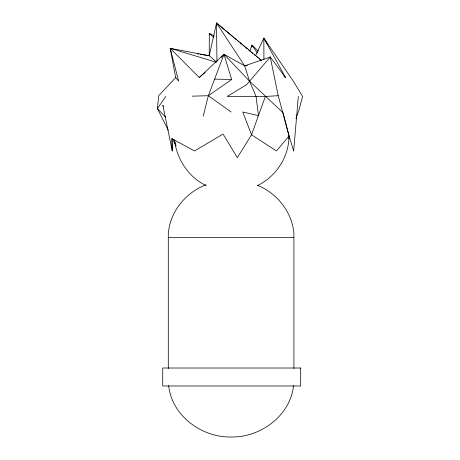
<?xml version="1.0" encoding="UTF-8"?>
<svg xmlns="http://www.w3.org/2000/svg" width="460" height="460" viewBox="0 0 460 460"><rect width="100%" height="100%" fill="white"/><g stroke="black" fill="none" stroke-linecap="round" stroke-linejoin="round"><path stroke-width="0.69" d="M216.441 61.985L209.248 55.764L209.317 33.471L214.452 35.949M163.478 106.478L162.852 105.231L172.247 150.949L172.373 138.811M251.815 47.236L251.959 45.114L258.215 51.031M261.723 60.593L216.516 23L209.248 55.764L170.177 48.3L199.249 77.544L223.991 54.274L244.674 65.866L270.25 57.034L278.219 95.709L289.064 135.987L293.675 150.949L298.322 96.433M293.555 385.503C290.444 415.754 260.521 437.575 231.104 437C201.687 437.575 171.758 415.754 168.647 385.503M203.211 116.23L208.351 95.709L223.991 54.274L249.527 81.184L283.061 112.78L289.064 135.987L276.425 150.949L251.522 134.786L242.759 111.993L258.445 115.609L256.065 96.433L249.527 81.184L244.674 65.866L216.516 23L216.947 61.709M249.843 51.14L251.959 45.114L257.542 53.193M288.765 138.748L289.484 136.729M295.947 118.576L299.058 109.842L302.565 96.433L293.342 81.184L263.844 38.168L255.507 55.764L254.409 54.843M278.219 95.709L265.362 96.433L251.522 134.786L237.314 157.705L223.1 134.055L194.511 150.949L171.591 138.558L172.247 150.949M165.778 96.433L157.435 108.594L168.193 130.088M283.786 76.314L285.539 77.544L270.25 57.034L246.577 84.715L227.171 96.433L265.362 96.433M221.174 57.534L223.991 54.274L231.644 79.505L208.351 95.709L192.182 96.174M216.269 62.221L170.177 48.3L175.691 77.544L158.711 95.709L157.435 108.594L165.709 117.334M199.249 77.544L205.154 72.502M269.192 57.937L270.25 57.034M257.686 185.483C276.098 176.554 289.029 156.705 288.966 136.177M205.982 184.793C185.604 192.521 169.746 211.991 168.285 234.008L168.285 368.535M244.674 65.866L247.428 65.377M168.285 237.636L293.917 237.636M214.613 79.114L231.644 79.505M197.254 53.78L198.668 54.01M200.077 54.245L201.492 54.481M202.9 54.711L209.248 55.764M257.519 185.357C277.311 193.298 292.474 212.503 293.917 234.008L293.917 368.535M205.971 185.483C188.732 177.284 177.336 159.85 174.622 141.185M208.351 95.709L231.121 111.993M256.628 56.655L258.313 57.983M259.434 58.874L261.683 60.651M233.542 37.306L216.516 23L217.114 24.299M234.64 38.226L236.285 39.612M237.383 40.537L239.033 41.917M240.131 42.843L241.782 44.229M242.88 45.149L244.524 46.535M245.623 47.461L247.273 48.84M248.371 49.766L250.016 51.152M251.666 52.532L252.764 53.458M213.549 37.323L209.317 33.471L210.375 34.437M175.691 77.544L178.641 81.184L170.177 48.3M263.919 59.576L263.844 38.168L267.231 43.671M263.844 38.168L285.539 77.544M172.621 138.937L176.105 145.895M174.231 139.851L175.892 145.222M293.647 149.534L293.675 150.949M300.685 368.017L162.719 368.017L162.719 385.98L300.685 385.98L300.685 368.017"/></g></svg>
